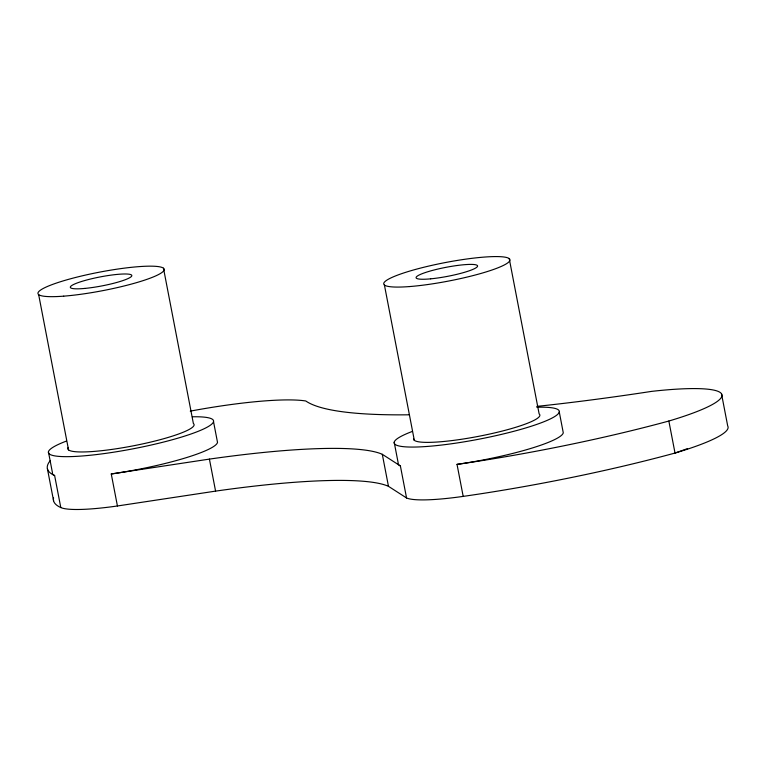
<?xml version="1.0" encoding="UTF-8"?>
<svg xmlns="http://www.w3.org/2000/svg" width="766" height="766" viewBox="0 0 766 766"><rect width="100%" height="100%" fill="white"/><g stroke="black" fill="none" stroke-linecap="round" stroke-linejoin="round"><path stroke-width="1.15" d="M687.609 448.579L675.018 453.051A279.437 40.818 -10.9 0 1 463.191 496.387A84.049 12.275 -10.9 0 1 406.555 497.967L388.467 486.324A256.562 37.477 -10.9 0 0 215.581 491.121L117.428 505.981A84.049 12.275 -10.9 0 1 60.792 507.552A279.437 40.818 -10.9 0 1 53.572 497.957M117.428 505.981L111.261 473.963L209.415 459.102A256.562 37.477 -10.9 0 1 382.301 454.305L400.388 465.939L406.555 497.967M721.534 393.925L727.7 425.944A129.607 18.93 -10.9 0 1 675.018 453.051L668.852 421.032A129.607 18.93 -10.9 0 0 651.56 391.388A463.602 67.724 -10.9 0 1 536.88 406.382M559.266 411.945L563.269 432.761A84.049 12.275 -10.9 0 1 457.024 464.368L463.191 496.387M509.237 258.621L539.14 413.918A64.277 9.393 -10.9 0 1 480.828 435.892A64.277 9.393 -10.9 0 1 413.611 438.794M384.417 285.029L414.32 440.326M394.203 442.298L398.205 463.104A84.049 12.275 -10.9 0 0 400.388 465.939M382.301 454.305L388.467 486.324M213.503 421.539L217.506 442.346A84.049 12.275 -10.9 0 1 111.261 473.963M209.415 459.102L215.581 491.121M163.474 268.215L193.377 423.512A64.277 9.393 -10.9 0 1 132.317 446.013A64.277 9.393 -10.9 0 1 68.203 447.488M38.654 294.613L68.557 449.91M50.317 460.586A279.437 40.818 -10.9 0 0 54.625 475.533L60.792 507.552M48.43 451.883L52.442 472.699A84.049 12.275 -10.9 0 0 54.625 475.533M47.396 468.696L53.563 500.715M409.015 414.799A463.602 67.724 -10.9 0 1 305.787 400.982A130.23 19.026 -10.9 0 0 190.265 411.131M668.852 421.032A279.437 40.818 -10.9 0 1 457.024 464.368M536.813 407.234A84.049 12.275 -10.9 0 1 536.133 424.613A84.049 12.275 -10.9 0 1 422.238 446.77A84.049 12.275 -10.9 0 1 412.213 431.469M192.371 416.79A84.049 12.275 -10.9 0 1 189.461 434.523A84.049 12.275 -10.9 0 1 75.987 456.392A84.049 12.275 -10.9 0 1 66.451 441.063M409.465 286.57A64.277 9.393 -10.9 0 0 509.591 261.053A64.277 9.393 -10.9 0 0 421.424 267.861A64.277 9.393 -10.9 0 0 409.465 286.57M430.664 278.834A31.31 4.577 -10.9 0 0 477.572 266.175A31.31 4.577 -10.9 0 0 432.235 270.475A31.31 4.577 -10.9 0 0 430.664 278.834M63.702 296.155A64.277 9.393 -10.9 0 0 163.828 270.637A64.277 9.393 -10.9 0 0 75.662 277.445A64.277 9.393 -10.9 0 0 63.702 296.155M84.902 288.418A31.31 4.577 -10.9 0 0 131.809 275.76A31.31 4.577 -10.9 0 0 86.472 280.059A31.31 4.577 -10.9 0 0 84.902 288.418"/></g></svg>
